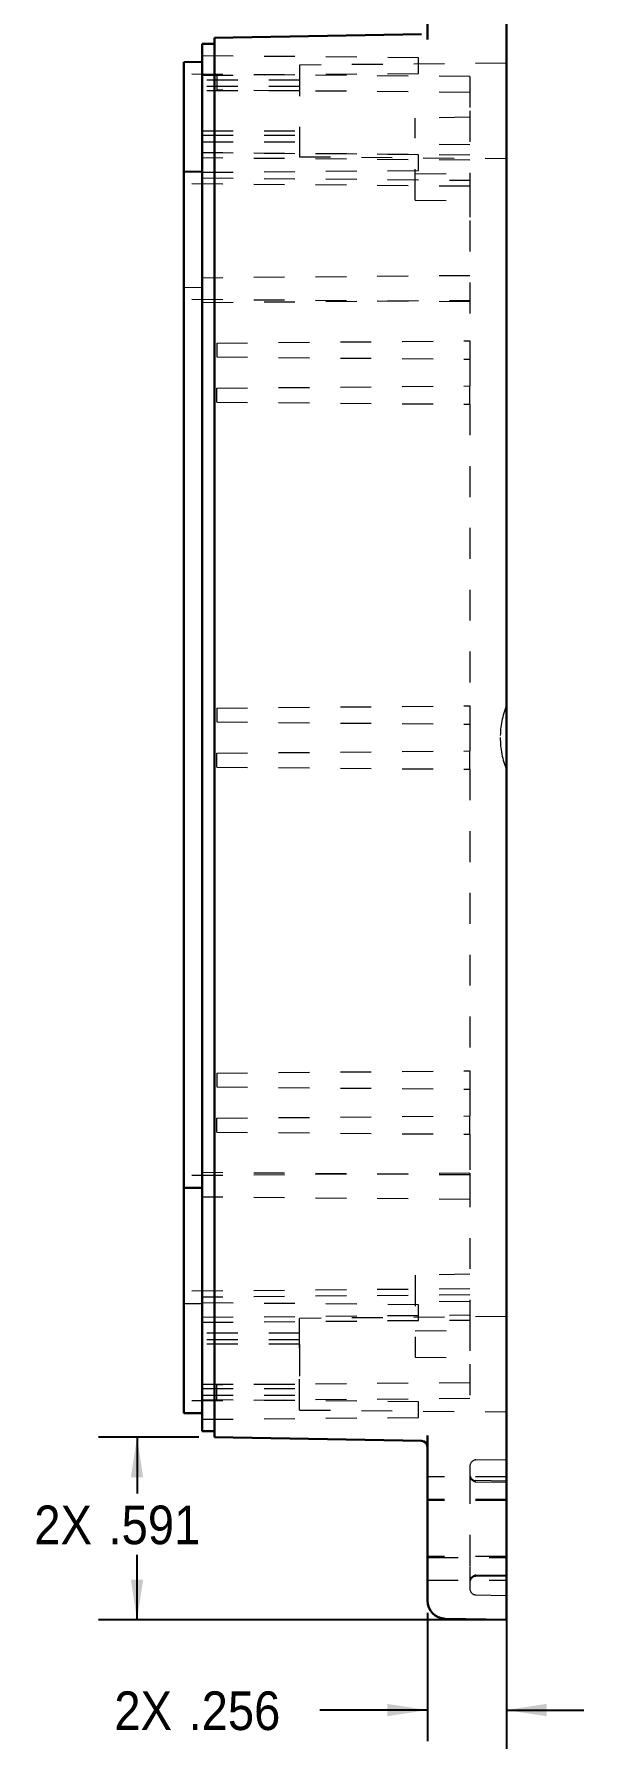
# Model space of a CAD drawing. Header units: inches. Extents: x 0.3 to 21.8, y 0.2 to 16.9.
# Drawn here: x 9.44 to 11.22, y 7.7 to 13.25 of the extents above; entities that cross this region are included whole.
import ezdxf

# ---------------------------------------------------------------- set-up
doc = ezdxf.new("R2010")
doc.units = ezdxf.units.IN
doc.header["$MEASUREMENT"] = 0
doc.linetypes.add('SLD-Dashed', pattern=[0.075, 0.05, -0.025])
doc.linetypes.add('SLD-Solid', pattern=[0])
doc.layers.add('SLD-0', color=7, linetype='SLD-Solid')
doc.styles.add('SLDTEXTSTYLE1', font='GOTHIC.TTF', dxfattribs={"width": 0.913})
doc.dimstyles.new('SLDDIMSTYLE0', dxfattribs={"dimtxt": 0.125, "dimasz": 0.13, "dimexe": 0, "dimexo": 0.0625, "dimgap": 0.03125, "dimtad": 0, "dimtih": 1, "dimtoh": 1, "dimdec": 3, "dimrnd": 1e-09, "dimzin": 12, "dimdsep": 46, "dimtxsty": 'SLDTEXTSTYLE1', "dimsah": 1, "dimcen": 0.09, "dimadec": 0, "dimazin": 3, "dimtfac": 1, "dimtdec": 3, "dimtofl": 0, "dimtmove": 0, "dimatfit": 3, "dimfxl": 1, "dimfrac": 2, "dimtolj": 1, "dimtzin": 12, "dimarcsym": 0})
doc.dimstyles.new('SLDDIMSTYLE3', dxfattribs={"dimtxt": 0.125, "dimasz": 0.13, "dimexe": 0, "dimexo": 0.0625, "dimgap": 0.03125, "dimtad": 0, "dimtih": 1, "dimtoh": 1, "dimdec": 3, "dimrnd": 1e-09, "dimzin": 12, "dimdsep": 46, "dimtxsty": 'SLDTEXTSTYLE1', "dimsah": 1, "dimcen": 0.09, "dimadec": 0, "dimazin": 3, "dimtfac": 1, "dimtdec": 3, "dimtmove": 0, "dimatfit": 0, "dimfxl": 1, "dimfrac": 2, "dimtolj": 1, "dimtzin": 12, "dimarcsym": 0})

# ---------------------------------------------------------------- blocks, each defined once
blk = doc.blocks.new('*D62')
at = {"layer": 'SLD-0'}
for p, q in [((10.7151, 8.1424), (10.7151, 7.7276)), ((10.971, 8.1243), (10.971, 7.7027)), ((10.7151, 7.8277), (10.3671, 7.8277)), ((10.971, 7.8277), (11.221, 7.8277))]:
    blk.add_line(p, q, dxfattribs=at)
for points in [[(10.7151, 7.8277), (10.5851, 7.8477), (10.5851, 7.8077)], [(10.971, 7.8277), (11.101, 7.8077), (11.101, 7.8477)]]:
    blk.add_solid(points, dxfattribs=at)
at = {"layer": 'SLD-0', "char_height": 0.125, "attachment_point": 1, "style": 'SLDTEXTSTYLE1'}
for s, insert in [('2X ', (9.7022, 7.8881, 1.2921)), ('.256', (9.9423, 7.8881, 1.2921))]:
    blk.add_mtext(s, dxfattribs=dict(at, insert=insert))
blk = doc.blocks.new('*D63')
at = {"layer": 'SLD-0'}
for p, q in [((9.976, 8.7105), (9.6506, 8.7105)), ((9.7756, 8.7105), (9.7756, 8.5281)), ((9.7756, 8.1199), (9.7756, 8.3297)), ((10.921, 8.1199), (9.6506, 8.1199))]:
    blk.add_line(p, q, dxfattribs=at)
for points in [[(9.7756, 8.7105), (9.7556, 8.5805), (9.7956, 8.5805)], [(9.7756, 8.1199), (9.7956, 8.2499), (9.7556, 8.2499)]]:
    blk.add_solid(points, dxfattribs=at)
at = {"layer": 'SLD-0', "char_height": 0.125, "attachment_point": 1, "style": 'SLDTEXTSTYLE1'}
for s, insert in [('2X ', (9.4432, 8.4893, 1.0472)), ('.591', (9.6833, 8.4893, 1.0472))]:
    blk.add_mtext(s, dxfattribs=dict(at, insert=insert))

msp = doc.modelspace()

# ---------------------------------------------------------------- linework, layer by layer
at = {"color": 7, "linetype": 'SLD-Solid', "lineweight": 30}
for p, q in [((10.71513, 13.23283), (10.71513, 13.66649)), ((10.97104, 13.0672), (10.97104, 13.68267)), ((9.98667, 13.0018), (9.98667, 13.21833)), ((9.98667, 13.21833), (10.02604, 13.21833)), ((10.69579, 13.24971), (10.02604, 13.23802)), ((10.02604, 13.0018), (10.02604, 13.23802)), ((9.92761, 13.15985), (9.98667, 13.16036)), ((9.92761, 13.0018), (9.92761, 13.15985)), ((10.97104, 13.0018), (10.97104, 13.0672)), ((9.92761, 12.80485), (9.92761, 13.0018)), ((9.98667, 8.94668), (9.98667, 13.0018)), ((10.02604, 8.94668), (10.02604, 13.0018)), ((10.97104, 8.94668), (10.97104, 13.0018)), ((9.92761, 12.80485), (9.98667, 12.80536)), ((9.92761, 12.6468), (9.92761, 12.80485)), ((9.92761, 9.67568), (9.92761, 12.6468)), ((9.92761, 9.51763), (9.92761, 9.67568)), ((9.92761, 9.51763), (9.98667, 9.51711)), ((9.92761, 9.30068), (9.92761, 9.51763)), ((9.92761, 8.94668), (9.92761, 9.30068)), ((9.92761, 8.78863), (9.92761, 8.94668)), ((9.98667, 8.73014), (9.98667, 8.94668)), ((10.02604, 8.71046), (10.02604, 8.94668)), ((10.97104, 8.88127), (10.97104, 8.94668)), ((10.97104, 8.88127), (10.97104, 8.26581)), ((9.92761, 8.78863), (9.98667, 8.78811)), ((9.98667, 8.73014), (10.02604, 8.73014)), ((10.69579, 8.69877), (10.02604, 8.71046)), ((10.71513, 8.28198), (10.71513, 8.71565)), ((10.71513, 8.18241), (10.71513, 8.28198)), ((10.97104, 8.26581), (10.97104, 8.11991)), ((10.77316, 8.12336), (10.97104, 8.11991))]:
    msp.add_line(p, q, dxfattribs=at)
at = {"color": 7, "linetype": 'SLD-Dashed', "lineweight": 0}
for p, q in [((10.68667, 13.17391), (9.98667, 13.18002)), ((10.97104, 13.1558), (10.30167, 13.14996)), ((10.30167, 13.14996), (10.30167, 12.85364)), ((10.68667, 13.12313), (10.68667, 13.17391)), ((10.85304, 13.1128), (9.92761, 13.12088)), ((9.98667, 13.11702), (10.68667, 13.12313)), ((10.30167, 13.1018), (9.98667, 13.1018)), ((10.30167, 13.1018), (9.98667, 13.1018)), ((10.03361, 13.11995), (10.03361, 13.06895)), ((10.85304, 13.1128), (10.85304, 13.0018)), ((10.30167, 13.08054), (9.98667, 13.08054)), ((10.30167, 13.06676), (9.98667, 13.06676)), ((10.85304, 13.0618), (10.03361, 13.06895)), ((10.85304, 12.98161), (10.67587, 12.97852)), ((10.85304, 13.0018), (10.85304, 12.7578)), ((9.98667, 12.93684), (10.30167, 12.93684)), ((10.67587, 12.71352), (10.67587, 12.97852)), ((9.98667, 12.92306), (10.30167, 12.92306)), ((9.98667, 12.9018), (10.30167, 12.9018)), ((9.98667, 12.9018), (10.30167, 12.9018)), ((10.85304, 12.89197), (10.67587, 12.89352)), ((10.85304, 12.85894), (9.98667, 12.8665)), ((10.68667, 12.85996), (9.98667, 12.86607)), ((10.85304, 12.84221), (9.98667, 12.84977)), ((10.30167, 12.85364), (10.97104, 12.8478)), ((10.68667, 12.80917), (10.68667, 12.85996)), ((10.85304, 12.7578), (9.92761, 12.76588)), ((9.98667, 12.80307), (10.68667, 12.80917)), ((9.98667, 12.78502), (10.85304, 12.77746)), ((10.67587, 12.79852), (10.85304, 12.80006)), ((10.67587, 12.71352), (10.85304, 12.71042)), ((10.85304, 12.7578), (10.85304, 12.6468)), ((10.85304, 12.6468), (10.85304, 12.25789)), ((9.92761, 12.43085), (9.98667, 12.43136)), ((10.85304, 12.46858), (9.98667, 12.46102)), ((10.85304, 12.3838), (9.92761, 12.39188)), ((9.98667, 12.38182), (10.85304, 12.38938)), ((10.03361, 12.25074), (10.85304, 12.25789)), ((10.03361, 12.25074), (10.03361, 12.20574)), ((10.03361, 12.20574), (10.85304, 12.19859)), ((10.85304, 12.25789), (10.85304, 12.19859)), ((10.85304, 12.19859), (10.85304, 12.11189)), ((10.03361, 12.10474), (10.85304, 12.11189)), ((10.03361, 12.05974), (10.03361, 12.10474)), ((10.85304, 12.05259), (10.85304, 12.11189)), ((10.03361, 12.05974), (10.85304, 12.05259)), ((10.85304, 12.05259), (10.85304, 11.07689)), ((10.03361, 11.06974), (10.85304, 11.07689)), ((10.03361, 11.06974), (10.03361, 11.02474)), ((10.85304, 11.07689), (10.85304, 11.01759)), ((10.03361, 11.02474), (10.85304, 11.01759)), ((10.85304, 11.01759), (10.85304, 10.93089)), ((10.03361, 10.92374), (10.85304, 10.93089)), ((10.85304, 10.87159), (10.85304, 10.93089)), ((10.03361, 10.87874), (10.03361, 10.92374)), ((10.03361, 10.87874), (10.85304, 10.87159)), ((10.85304, 10.87159), (10.85304, 9.89589)), ((10.03361, 9.88874), (10.85304, 9.89589)), ((10.03361, 9.88874), (10.03361, 9.84374)), ((10.85304, 9.89589), (10.85304, 9.83659)), ((10.03361, 9.84374), (10.85304, 9.83659)), ((10.85304, 9.83659), (10.85304, 9.74989)), ((10.03361, 9.74274), (10.85304, 9.74989)), ((10.03361, 9.69774), (10.03361, 9.74274)), ((10.85304, 9.69059), (10.85304, 9.74989)), ((10.03361, 9.69774), (10.85304, 9.69059)), ((10.85304, 9.69059), (10.85304, 9.67568)), ((10.85304, 9.67568), (10.85304, 9.56468)), ((10.85304, 9.56468), (9.92761, 9.5566)), ((10.85304, 9.55909), (9.98667, 9.56665)), ((10.85304, 9.56468), (10.85304, 9.55909)), ((10.85304, 9.55909), (10.85304, 9.55484)), ((10.85304, 9.55484), (10.85304, 9.11051)), ((10.85304, 9.4799), (9.98667, 9.48746)), ((10.85304, 9.23805), (10.67587, 9.23496)), ((10.67587, 9.23496), (10.67587, 8.96996)), ((10.85304, 9.19068), (9.92761, 9.1826)), ((10.85304, 9.17102), (9.98667, 9.16346)), ((9.92761, 9.14363), (9.98667, 9.14311)), ((10.68667, 9.1393), (9.98667, 9.14541)), ((9.98667, 9.0987), (10.85304, 9.10626)), ((10.97104, 9.10068), (10.30167, 9.09484)), ((10.85304, 9.14841), (10.67587, 9.14996)), ((10.68667, 9.08852), (10.68667, 9.1393)), ((10.85304, 9.11051), (10.85304, 9.10626)), ((10.85304, 9.10626), (10.85304, 9.09105)), ((9.98667, 9.08197), (10.85304, 9.08953)), ((9.98667, 9.08241), (10.68667, 9.08852)), ((10.30167, 9.04668), (9.98667, 9.04668)), ((10.30167, 9.04668), (9.98667, 9.04668)), ((10.30167, 8.79852), (10.30167, 9.09484)), ((10.67587, 9.05496), (10.85304, 9.0565)), ((10.85304, 9.09105), (10.85304, 9.08953)), ((10.85304, 9.08953), (10.85304, 8.94668)), ((10.30167, 9.02542), (9.98667, 9.02542)), ((10.30167, 9.01164), (9.98667, 9.01164)), ((10.30167, 9.01164), (10.30167, 9.00846)), ((10.30167, 9.01164), (10.30167, 9.00846)), ((10.67587, 8.96996), (10.85304, 8.96687)), ((10.85304, 8.94668), (10.85304, 8.83568)), ((9.98667, 8.88172), (10.30167, 8.88172)), ((10.85304, 8.88668), (10.03361, 8.87952)), ((10.03361, 8.82852), (10.03361, 8.87952)), ((10.85304, 8.83568), (9.92761, 8.8276)), ((9.98667, 8.86794), (10.30167, 8.86794)), ((9.98667, 8.84668), (10.30167, 8.84668)), ((9.98667, 8.84668), (10.30167, 8.84668)), ((10.68667, 8.82535), (9.98667, 8.83146)), ((10.68667, 8.77457), (10.68667, 8.82535)), ((9.98667, 8.76846), (10.68667, 8.77457)), ((10.30167, 8.79852), (10.97104, 8.79268)), ((10.85293, 8.61724), (10.85293, 8.59463)), ((10.87227, 8.63692), (10.97104, 8.63865)), ((10.97104, 8.58251), (10.71513, 8.58251)), ((10.85293, 8.59463), (10.85293, 8.29173)), ((10.97104, 8.56824), (10.87227, 8.56996)), ((10.87227, 8.56651), (10.97104, 8.56479)), ((10.97104, 8.50918), (10.71513, 8.50918)), ((10.97104, 8.50573), (10.71513, 8.50573)), ((10.97104, 8.32463), (10.71513, 8.32463)), ((10.71513, 8.32118), (10.97104, 8.32118)), ((10.85293, 8.29173), (10.85293, 8.22005)), ((10.87227, 8.26385), (10.97104, 8.26558)), ((10.71513, 8.24786), (10.97104, 8.24786)), ((10.87227, 8.2604), (10.97104, 8.26213)), ((10.87227, 8.20037), (10.97104, 8.19865))]:
    msp.add_line(p, q, dxfattribs=at)
at = {"color": 7, "linetype": 'SLD-Dashed', "lineweight": 0, "flags": 128}
msp.add_lwpolyline([(10.30166, 9.00846), (10.30167, 8.99923), (10.30167, 8.98486), (10.30167, 8.96675), (10.30167, 8.94668), (10.30167, 8.9266), (10.30167, 8.9085), (10.30167, 8.89412), (10.30167, 8.8849), (10.30167, 8.88172), (10.30167, 8.8849), (10.30167, 8.89412), (10.30167, 8.9085), (10.30167, 8.9266), (10.30167, 8.94668), (10.30167, 8.94668)], dxfattribs=at)
msp.add_lwpolyline([(10.30166, 9.00846), (10.30167, 8.99923), (10.30167, 8.98486), (10.30167, 8.96675), (10.30167, 8.94668), (10.30167, 8.9266), (10.30167, 8.9085), (10.30167, 8.89412), (10.30167, 8.8849), (10.30167, 8.88172), (10.30167, 8.8849), (10.30167, 8.89412), (10.30167, 8.9085), (10.30167, 8.9266), (10.30167, 8.94668), (10.30167, 8.94668)], dxfattribs=at)
at = {"color": 7, "linetype": 'SLD-Dashed', "lineweight": 0}
for centre, radius, start, end in [((11.23404, 10.97424), 0.28301, 158.33064, 180), ((11.23404, 10.97424), 0.28301, 180, 201.66936), ((10.87261, 8.61724), 0.01969, 91, 180), ((10.87261, 8.58964), 0.01969, 180, 269), ((10.87261, 8.58619), 0.01969, 180, 269), ((10.87261, 8.24417), 0.01969, 91, 180), ((10.87261, 8.24072), 0.01969, 91, 180), ((10.87261, 8.22005), 0.01969, 180, 269)]:
    msp.add_arc(centre, radius, start, end, dxfattribs=at)
at = {"color": 7, "linetype": 'SLD-Solid', "lineweight": 30}
for centre, radius, start, end in [((10.69545, 8.67909), 0.01969, 0, 89), ((10.77419, 8.18241), 0.05906, 180, 269)]:
    msp.add_arc(centre, radius, start, end, dxfattribs=at)

# ---------------------------------------------------------------- dimensions: what is measured, and where the dimension line sits
at = {"layer": 'SLD-0'}
dim = msp.add_linear_dim(base=(10.71513, 7.82765), p1=(10.97104, 8.94668), p2=(10.71513, 8.94668), text='2X <>', dimstyle='SLDDIMSTYLE3', dxfattribs=at)
dim.commit()
dim.dimension.update_dxf_attribs({"geometry": '*D62', "text_midpoint": (10.03467, 7.82765), "dimtype": 160})
dim = msp.add_linear_dim(base=(9.77563, 8.11991), p1=(10.97104, 8.71046), p2=(10.97104, 8.11991), angle=90, text='2X <>', dimstyle='SLDDIMSTYLE0', dxfattribs=at)
dim.commit()
dim.dimension.update_dxf_attribs({"geometry": '*D63', "text_midpoint": (9.77563, 8.42888), "dimtype": 160})

doc.saveas('drawing.dxf')
